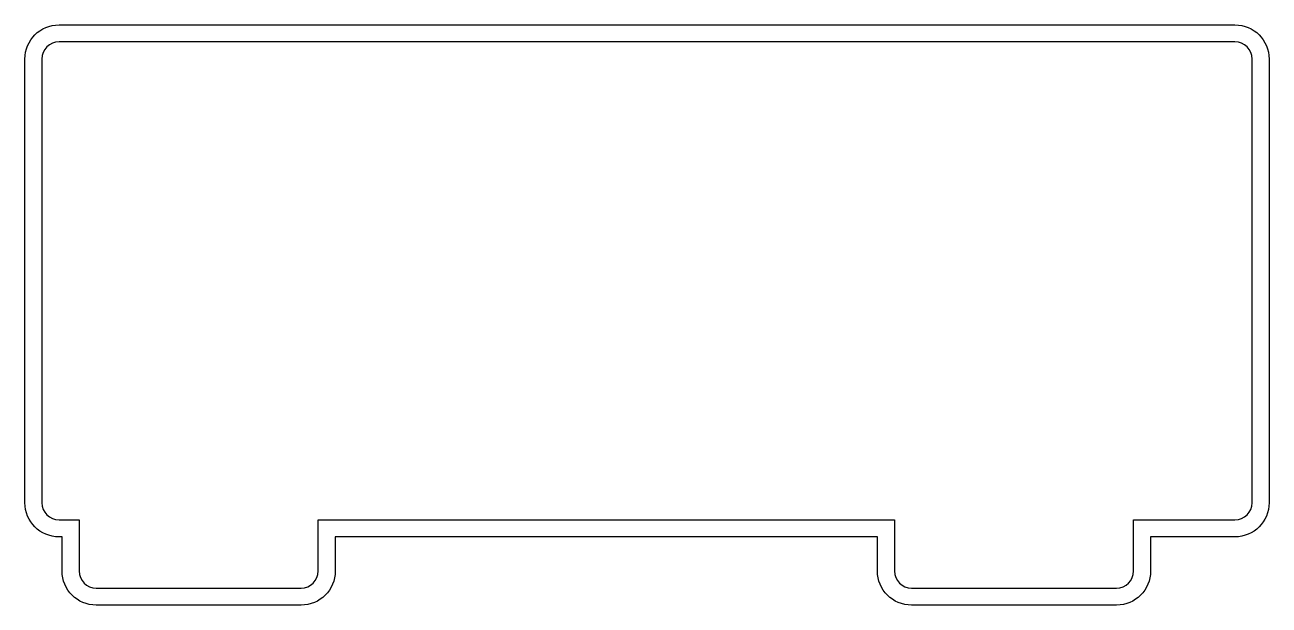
# Model space of a CAD drawing. Header units: millimetres. Extents: x -16.8 to 19.7, y -9.5 to 7.5.
import ezdxf

# ---------------------------------------------------------------- set-up
doc = ezdxf.new("R2010")
doc.units = ezdxf.units.MM
doc.layers.get('0').update_dxf_attribs({"linetype": 'CONTINUOUS'})

msp = doc.modelspace()

# ---------------------------------------------------------------- linework, layer by layer
for points in [[(16.213, -8.5, -0.41421356), (15.213, -9.5), (9.213, -9.5, -0.41421356), (8.213, -8.5), (8.213, -7.5), (-7.663, -7.5), (-7.663, -8.5, -0.41421356), (-8.663, -9.5), (-14.663, -9.5, -0.41421356), (-15.663, -8.5), (-15.663, -7.5), (-15.75, -7.5, -0.41421356), (-16.75, -6.5), (-16.75, 6.5, -0.41421356), (-15.75, 7.5), (18.68125, 7.5, -0.41421356), (19.68125, 6.5), (19.68125, -6.5, -0.41421356), (18.68125, -7.5), (16.213, -7.5)], [(19.18125, -6.5), (19.18125, 6.5, 0.41421356), (18.68125, 7), (-15.75, 7, 0.41421356), (-16.25, 6.5), (-16.25, -6.5, 0.41421356), (-15.75, -7), (-15.163, -7), (-15.163, -8.5, 0.41421356), (-14.663, -9), (-8.663, -9, 0.41421356), (-8.163, -8.5), (-8.163, -7), (8.713, -7), (8.713, -8.5, 0.41421356), (9.213, -9), (15.213, -9, 0.41421356), (15.713, -8.5), (15.713, -7), (18.68125, -7, 0.41421356)]]:
    msp.add_lwpolyline(points, format="xyb", close=True)

doc.saveas('drawing.dxf')
